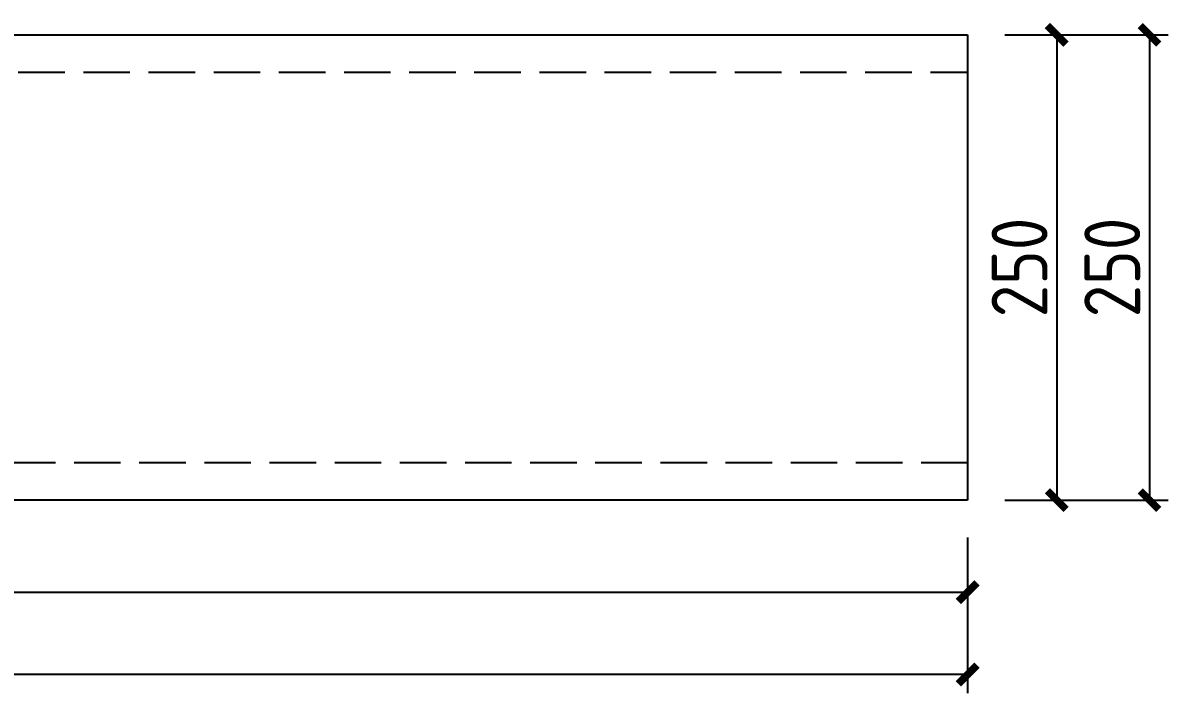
# Model space of a CAD drawing. Extents: x -196983 to 471790, y -783661 to 190401.
# Drawn here: x 87823 to 93974, y -173541 to -169940 of the extents above; entities that cross this region are included whole.
import ezdxf

# ---------------------------------------------------------------- set-up
doc = ezdxf.new("R2010")
doc.units = 0
doc.header["$LTSCALE"] = 1000
doc.header["$MEASUREMENT"] = 0
doc.linetypes.add('DASH', pattern=[0.35, 0.25, -0.1])
doc.layers.add('_TCH_MASK', color=7, linetype='Continuous')
doc.styles.get("Standard").update_dxf_attribs({"font": 'gbenor.shx', "bigfont": 'gbcbig.shx'})
doc.dimstyles.get("Standard").update_dxf_attribs({"dimscale": 100, "dimtxt": 3.5, "dimasz": 1, "dimexe": 2.5, "dimexo": 3, "dimgap": 1.5, "dimtad": 1, "dimdec": 0, "dimzin": 0, "dimdsep": 46, "dimtxsty": 'Standard', "dimblk": 'ARCHTICK', "dimcen": 0.09, "dimadec": 0, "dimazin": 0, "dimtfac": 1, "dimtdec": 0, "dimtix": 1, "dimtmove": 2, "dimatfit": 3, "dimfxl": 1, "dimtolj": 1, "dimtzin": 0, "dimarcsym": 0})

# ---------------------------------------------------------------- blocks, each defined once
blk = doc.blocks.new('_ArchTick')
at = {"color": 0, "linetype": 'ByBlock', "const_width": 0.4}
blk.add_lwpolyline([(-0.5, -0.5), (0.5, 0.5)], dxfattribs=at)
blk = doc.blocks.new('*D519')
at = {"layer": '_TCH_MASK', "color": 0, "lineweight": -2}
for p, q in [((12897.7, -172704.5), (12897.7, -173099.3)), ((92897.7, -172704.5), (92897.7, -173099.3)), ((12897.7, -172999.3), (92897.7, -172999.3))]:
    blk.add_line(p, q, dxfattribs=at)
at = {"layer": 'Defpoints', "color": 0}
for p in [(12897.7, -172504.5), (92897.7, -172504.5), (92897.7, -172999.3)]:
    blk.add_point(p, dxfattribs=at)
at = {"layer": '_TCH_MASK', "color": 0, "lineweight": -2, "xscale": 100, "yscale": 100, "zscale": 100, "rotation": 180}
blk.add_blockref('_ArchTick', (12897.7, -172999.3), dxfattribs=at)
at = {"layer": '_TCH_MASK', "color": 0, "lineweight": -2, "xscale": 100, "yscale": 100, "zscale": 100}
blk.add_blockref('_ArchTick', (92897.7, -172999.3), dxfattribs=at)
at = {"layer": '_TCH_MASK', "color": 0, "lineweight": 15, "insert": (52897.7, -172799.3), "char_height": 300, "attachment_point": 5}
blk.add_mtext('\\A1;8000', dxfattribs=at)
blk = doc.blocks.new('*D520')
at = {"layer": '_TCH_MASK', "color": 0, "lineweight": -2}
for p, q in [((12897.7, -172704.5), (12897.7, -173541.2)), ((92897.7, -172704.5), (92897.7, -173541.2)), ((92897.7, -173441.2), (12897.7, -173441.2))]:
    blk.add_line(p, q, dxfattribs=at)
at = {"layer": 'Defpoints', "color": 0}
for p in [(12897.7, -172504.5), (92897.7, -172504.5), (12897.7, -173441.2)]:
    blk.add_point(p, dxfattribs=at)
at = {"layer": '_TCH_MASK', "color": 0, "lineweight": -2, "xscale": 100, "yscale": 100, "zscale": 100, "rotation": 180}
blk.add_blockref('_ArchTick', (12897.7, -173441.2), dxfattribs=at)
at = {"layer": '_TCH_MASK', "color": 0, "lineweight": -2, "xscale": 100, "yscale": 100, "zscale": 100}
blk.add_blockref('_ArchTick', (92897.7, -173441.2), dxfattribs=at)
at = {"layer": '_TCH_MASK', "color": 0, "lineweight": 15, "insert": (52897.7, -173241.2), "char_height": 300, "attachment_point": 5}
blk.add_mtext('\\A1;8000', dxfattribs=at)
blk = doc.blocks.new('*D518')
at = {"layer": '_TCH_MASK', "color": 0, "lineweight": -2}
for p, q in [((93097.7, -170004.5), (93476.4, -170004.5)), ((93376.4, -170004.5), (93376.4, -172504.5)), ((93097.7, -172504.5), (93476.4, -172504.5))]:
    blk.add_line(p, q, dxfattribs=at)
at = {"layer": 'Defpoints', "color": 0}
for p in [(92897.7, -170004.5), (92897.7, -172504.5), (93376.4, -172504.5)]:
    blk.add_point(p, dxfattribs=at)
at = {"layer": '_TCH_MASK', "color": 0, "lineweight": -2, "xscale": 100, "yscale": 100, "zscale": 100}
for p, rotation in [((93376.4, -170004.5), 90), ((93376.4, -172504.5), 270)]:
    blk.add_blockref('_ArchTick', p, dxfattribs=dict(at, rotation=rotation))
at = {"layer": '_TCH_MASK', "color": 0, "lineweight": 15, "insert": (93176.4, -171254.5), "char_height": 300, "attachment_point": 5, "rotation": 90}
blk.add_mtext('\\A1;250', dxfattribs=at)
blk = doc.blocks.new('*D521')
at = {"layer": '_TCH_MASK', "color": 0, "lineweight": -2}
for p, q in [((93097.7, -170004.5), (93974.5, -170004.5)), ((93874.5, -170004.5), (93874.5, -172504.5)), ((93097.7, -172504.5), (93974.5, -172504.5))]:
    blk.add_line(p, q, dxfattribs=at)
at = {"layer": 'Defpoints', "color": 0}
for p in [(92897.7, -170004.5), (92897.7, -172504.5), (93874.5, -172504.5)]:
    blk.add_point(p, dxfattribs=at)
at = {"layer": '_TCH_MASK', "color": 0, "lineweight": -2, "xscale": 100, "yscale": 100, "zscale": 100}
for p, rotation in [((93874.5, -170004.5), 90), ((93874.5, -172504.5), 270)]:
    blk.add_blockref('_ArchTick', p, dxfattribs=dict(at, rotation=rotation))
at = {"layer": '_TCH_MASK', "color": 0, "lineweight": 15, "insert": (93674.5, -171254.5), "char_height": 300, "attachment_point": 5, "rotation": 90}
blk.add_mtext('\\A1;250', dxfattribs=at)

msp = doc.modelspace()

# ---------------------------------------------------------------- linework, layer by layer
at = {"color": 0}
for p, q in [((12897.7, -170004.5), (92897.7, -170004.5)), ((92897.7, -170004.5), (92897.7, -172504.5)), ((92897.7, -170004.5), (92897.7, -172504.5)), ((92897.7, -172504.5), (12897.7, -172504.5))]:
    msp.add_line(p, q, dxfattribs=at)
at = {"color": 0, "linetype": 'DASH'}
for p, q in [((12897.7, -170204.5), (92897.7, -170204.5)), ((92897.7, -172304.5), (12897.7, -172304.5))]:
    msp.add_line(p, q, dxfattribs=at)

# ---------------------------------------------------------------- dimensions: what is measured, and where the dimension line sits
at = {"layer": '_TCH_MASK', "lineweight": 15}
for base, angle, picture, middle in [((93376.4, -172504.5), 270, '*D518', (93176.4, -171254.5)), ((93874.5, -172504.5), 90, '*D521', (93674.5, -171254.5))]:
    dim = msp.add_linear_dim(base=base, p1=(92897.7, -170004.5), p2=(92897.7, -172504.5), angle=angle, dimstyle='Standard', override={"dimtxt": 3, "dimexe": 1, "dimexo": 2, "dimgap": 0.5, "dimlfac": 0.1}, dxfattribs=at)
    dim.commit()
    dim.dimension.update_dxf_attribs({"geometry": picture, "text_midpoint": middle})
for base, p1, p2, picture, middle in [((92897.7, -172999.3), (12897.7, -172504.5), (92897.7, -172504.5), '*D519', (52897.7, -172799.3)), ((12897.7, -173441.2), (92897.7, -172504.5), (12897.7, -172504.5), '*D520', (52897.7, -173241.2))]:
    dim = msp.add_linear_dim(base=base, p1=p1, p2=p2, dimstyle='Standard', override={"dimtxt": 3, "dimexe": 1, "dimexo": 2, "dimgap": 0.5, "dimlfac": 0.1}, dxfattribs=at)
    dim.commit()
    dim.dimension.update_dxf_attribs({"geometry": picture, "text_midpoint": middle})

doc.saveas('drawing.dxf')
